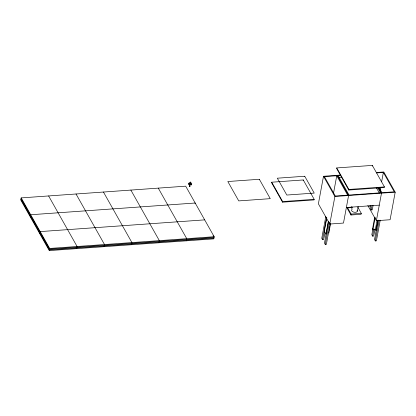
<?xml version="1.0" encoding="UTF-8"?>
<svg xmlns="http://www.w3.org/2000/svg" width="416" height="416" viewBox="0 0 416 416"><rect width="100%" height="100%" fill="white"/><g stroke="black" fill="none" stroke-linecap="round" stroke-linejoin="round"><path stroke-width="0.62" d="M21.2 197.902L20.8 200.054L49.275 250.598L213.772 238.872L214.167 236.714L185.692 186.17L21.2 197.902L49.676 248.446L49.275 250.598M30.29 216.902L30.425 216.185M30.56 215.467L30.69 214.75L195.182 203.018L195.052 203.736M39.785 233.75L39.92 233.033M40.05 232.315L40.186 231.598L204.677 219.866M76.695 248.643L76.825 247.926M76.96 247.208L77.09 246.49L48.615 195.946M104.109 246.688L104.239 245.97M104.374 245.253L104.51 244.535L76.029 193.991M131.524 244.733L131.659 244.015M131.789 243.298L131.924 242.58L103.444 192.036M158.938 242.783L159.073 242.06M159.203 241.342L159.338 240.625L130.863 190.081M188.802 184.35L188.937 183.628C190.689 184.402 190.856 182.832 189.987 183.586C190.315 180.19 191.251 183.321 190.538 182.312M189.831 184.278L189.462 186.274L190.169 186.3L189.54 186.077L189.753 186.55M186.352 240.828L186.488 240.105M186.623 239.387L186.753 238.67L158.278 188.126M271.742 182.203L271.627 182.801L282.547 202.176L314.075 199.93L314.184 199.332L303.269 179.956L271.742 182.203L282.656 201.578L282.547 202.176M303.155 180.554L303.269 179.956M340.428 175.063L323.497 176.275L318.391 203.819L329.779 224.037L343.486 223.059L348.592 195.515L337.204 175.297M325.832 216.403L321.771 238.311L322.551 239.694L323.648 239.616L325.042 232.102M322.551 239.694L326.612 217.781M326.799 217.61L324.246 231.384L325.946 234.4L328.38 221.25M336.762 167.934L336.653 168.537L348.774 190.05L384.342 187.512L384.452 186.914L372.33 165.402L336.762 167.934L348.884 189.452L348.774 190.05M333.388 193.924L336.757 175.765L324.418 176.644L335.332 196.019L347.672 195.14L336.757 175.765M328.541 221.208L324.48 243.121L325.26 244.499L326.357 244.421L330.184 223.761M325.26 244.499L329.321 222.591M329.779 224.037L334.885 196.492L323.497 176.275M328.832 232.976L330.574 223.584M352.066 207.537L347.63 207.854L347.459 208.764L350.974 214.999L361.119 214.276L361.291 213.366L357.776 207.132M350.974 214.999L351.14 214.089L347.63 207.854M357.349 211.13L358.166 206.721M372.221 166L372.33 165.402M370.62 205.639L370.152 208.161L371.171 209.971L372.268 209.893L373.084 205.478M371.171 209.971L371.987 205.556M374.707 217.266L372.502 229.159L372.882 229.835L375.331 229.658L377.073 220.267M372.98 228.483L371.821 234.744L372.601 236.127L373.698 236.049L374.972 229.159M374.837 218.468L375.071 217.214M379.995 190.596L380.578 187.465M381.623 181.834L383.36 172.442L376.574 172.926M372.882 229.835L375.086 217.937M372.601 236.127L373.875 229.237M376.334 172.505L383.807 171.974L395.2 192.192L390.094 219.736L376.386 220.714L381.493 193.17L378.326 187.554M377.967 220.189L375.991 230.828L374.951 228.982M378.128 220.142L374.53 239.548L375.31 240.932L376.407 240.854L380.234 220.194M375.31 240.932L379.137 220.272M340.699 175.484L338.125 175.666L349.04 195.042L380.567 192.795L377.764 187.814M339.076 177.403L341.645 177.216M348.884 189.452L384.452 186.914M334.885 196.492L395.2 192.192M282.656 201.578L314.184 199.332M346.372 207.49L379.272 205.145M368.997 206.118L370.094 206.04M351.14 214.089L361.291 213.366M49.676 248.446L214.167 236.714M213.902 238.15L49.41 249.881L20.935 199.337M383.36 172.442L394.28 191.818L381.94 192.696L379.132 187.715M376.49 187.98L379.293 192.962M367.843 205.551L376.386 220.714M213.086 235.747L214.037 237.432L49.546 249.163L21.065 198.619M357.126 210.293A2.933 1.638 10.5 0 1 356.028 212.202A2.933 1.638 10.5 0 1 352.31 211.453A2.933 1.638 10.5 0 1 352.18 209.295M191.464 184.038A1.466 0.822 10.5 0 1 190.991 185.042A1.466 0.822 10.5 0 1 189.077 184.657A1.466 0.822 10.5 0 1 189.103 183.56M352.128 207.849A2.215 0.78 85.9 0 1 351.936 206.778M352.004 208.749A2.215 0.78 85.9 0 1 351.385 206.814M259.35 179.28L227.822 181.527L238.742 200.902L270.27 198.656L259.35 179.28M304.736 176.244L277.321 178.199L286.816 195.047L314.231 193.092L304.736 176.244M189.384 184.054A1.466 0.822 10.5 0 0 191.74 183.851A1.466 0.822 10.5 0 0 189.8 182.692A1.466 0.822 10.5 0 0 189.384 184.054"/></g></svg>
